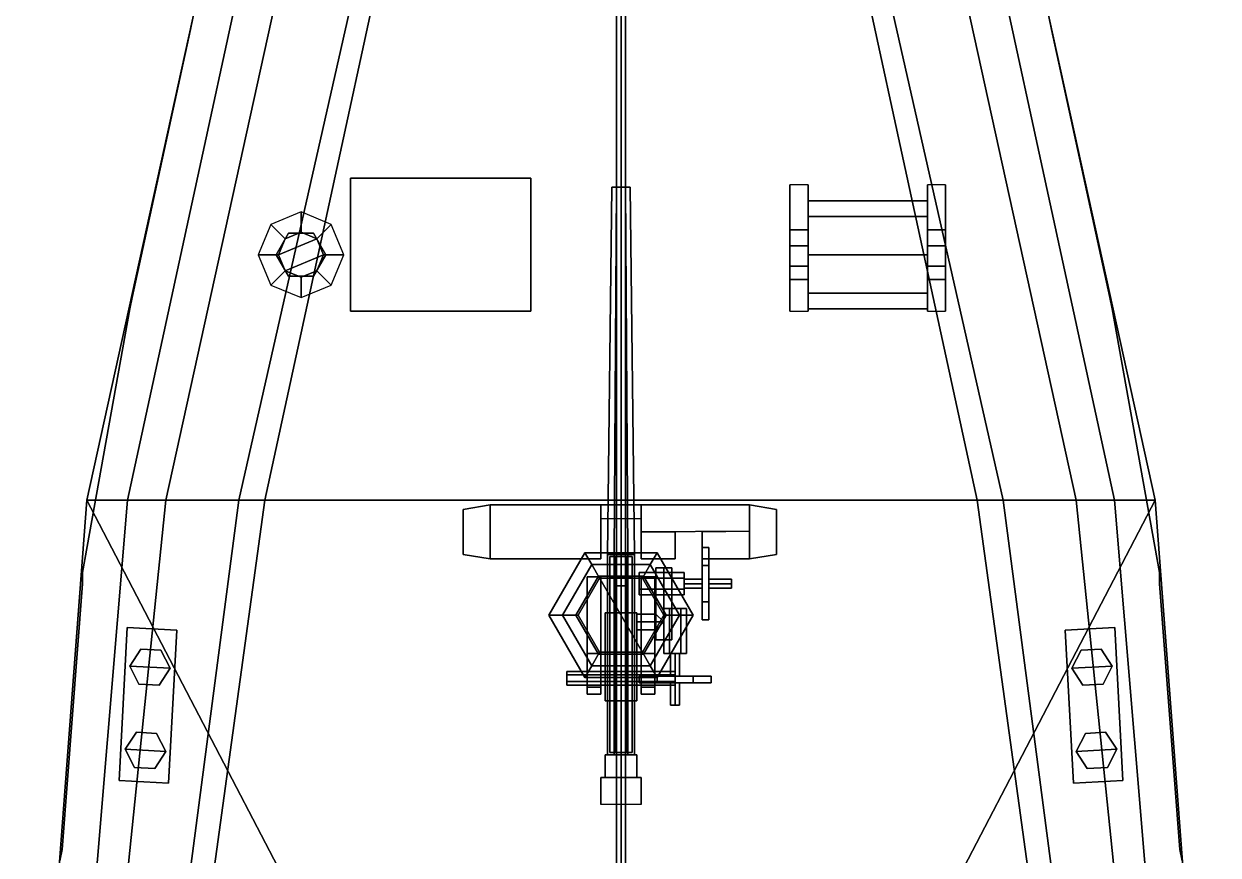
# Model space of a CAD drawing. Header units: millimetres. Extents: x -3 to 2.7, y -37.1 to 19.1.
# Drawn here: x -2.65 to 2.65, y 9.38 to 13.06 of the extents above; entities that cross this region are included whole.
import ezdxf

# ---------------------------------------------------------------- set-up
doc = ezdxf.new("R2010")
doc.units = ezdxf.units.MM
for name, color, linetype in [('gun', 1, 'Continuous'), ('mount', 2, 'Continuous'), ('railings', 6, 'Continuous'), ('sleeve', 5, 'Continuous'), ('turret', 2, 'Continuous')]:
    doc.layers.add(name, color=color, linetype=linetype)

msp = doc.modelspace()

# ---------------------------------------------------------------- linework, layer by layer
for points in [[(-0.02, 6.16, 8.65), (0, 6.16, 8.67), (0, 18.13, 4.97), (-0.02, 18.13, 4.95)], [(0, 6.16, 8.63), (-0.02, 6.16, 8.65), (-0.02, 18.13, 4.95), (0, 18.13, 4.93)], [(0, 6.16, 8.67), (0.02, 6.16, 8.65), (0.02, 18.13, 4.95), (0, 18.13, 4.97)], [(0.02, 6.16, 8.65), (0, 6.16, 8.63), (0, 18.13, 4.93), (0.02, 18.13, 4.95)], [(-1.56, 14.64, 2.6), (-1.39, 14.64, 2.45), (-2.19, 10.95, 2.45), (-2.37, 10.95, 2.6)], [(1.56, 14.64, 2.6), (-1.56, 14.64, 2.6), (-2.37, 10.95, 2.6), (2.37, 10.95, 2.6)], [(-1.39, 14.64, 2.45), (-1.21, 14.64, 1.93), (-2.02, 10.95, 1.93), (-2.19, 10.95, 2.45)], [(-1.21, 14.64, 1.93), (-0.8613, 14.64), (-1.6959, 10.95), (-2.02, 10.95, 1.93)], [(-0.8613, 14.64), (-0.78, 14.64, -0.45), (-1.58, 10.95, -0.69), (-1.6959, 10.95)], [(0, 10.95, -1.27), (-1.58, 10.95, -0.69), (-0.78, 14.64, -0.45), (0, 14.64, -0.73)], [(0, 14.64, -0.73), (0.78, 14.64, -0.45), (1.58, 10.95, -0.69), (0, 10.95, -1.27)], [(1.6959, 10.95), (1.58, 10.95, -0.69), (0.78, 14.64, -0.45), (0.8613, 14.64)], [(2.02, 10.95, 1.93), (1.6959, 10.95), (0.8613, 14.64), (1.21, 14.64, 1.93)], [(2.19, 10.95, 2.45), (2.02, 10.95, 1.93), (1.21, 14.64, 1.93), (1.39, 14.64, 2.45)], [(2.37, 10.95, 2.6), (2.19, 10.95, 2.45), (1.39, 14.64, 2.45), (1.56, 14.64, 2.6)], [(-1.2, 12.38, 2.72), (-1.2, 12.38, 2.6), (-1.2, 11.79, 2.6), (-1.2, 11.79, 2.72)], [(-0.4, 11.79, 2.72), (-0.4, 12.38, 2.72), (-1.2, 12.38, 2.72), (-1.2, 11.79, 2.72)], [(-0.4, 12.38, 2.72), (-0.4, 12.38, 2.6), (-1.2, 12.38, 2.6), (-1.2, 12.38, 2.72)], [(-0.4, 11.79, 2.6), (-0.4, 12.38, 2.6), (-0.4, 12.38, 2.72), (-0.4, 11.79, 2.72)], [(0.75, 12.15, 3.13), (0.75, 12.35, 2.6), (0.75, 11.79, 2.6), (0.75, 11.93, 3.13)], [(0.83, 12.15, 3.13), (0.83, 12.35, 2.6), (0.75, 12.35, 2.6), (0.75, 12.15, 3.13)], [(0.83, 11.79, 2.6), (0.83, 12.35, 2.6), (0.83, 12.15, 3.13), (0.83, 11.93, 3.13)], [(1.36, 12.15, 3.13), (1.36, 12.35, 2.6), (1.36, 11.79, 2.6), (1.36, 11.93, 3.13)], [(1.44, 12.15, 3.13), (1.44, 12.35, 2.6), (1.36, 12.35, 2.6), (1.36, 12.15, 3.13)], [(1.44, 11.79, 2.6), (1.44, 12.35, 2.6), (1.44, 12.15, 3.13), (1.44, 11.93, 3.13)], [(0.83, 12.28, 3.1), (0.83, 12.2097, 3.2697), (1.36, 12.2097, 3.2697), (1.36, 12.28, 3.1)], [(0.83, 12.2097, 2.9303), (0.83, 12.28, 3.1), (1.36, 12.28, 3.1), (1.36, 12.2097, 2.9303)], [(0.83, 12.28, 3.1), (0.83, 11.8703, 3.2697), (0.83, 12.04, 3.34), (0.83, 12.2097, 3.2697)], [(0.83, 12.2097, 2.9303), (0.83, 11.8, 3.1), (0.83, 11.8703, 3.2697), (0.83, 12.28, 3.1)], [(1.36, 11.8, 3.1), (1.36, 12.2097, 2.9303), (1.36, 12.28, 3.1), (1.36, 11.8703, 3.2697)], [(1.36, 11.8703, 3.2697), (1.36, 12.28, 3.1), (1.36, 12.2097, 3.2697), (1.36, 12.04, 3.34)], [(-1.42, 12.23, 2.8), (-1.5544, 12.1744, 2.8), (-1.4907, 12.1107, 2.91), (-1.42, 12.14, 2.91)], [(-1.2856, 12.1744, 2.8), (-1.42, 12.23, 2.8), (-1.42, 12.14, 2.91), (-1.3493, 12.1107, 2.91)], [(0.83, 12.2097, 3.2697), (0.83, 12.04, 3.34), (1.36, 12.04, 3.34), (1.36, 12.2097, 3.2697)], [(0.83, 12.04, 2.86), (0.83, 12.2097, 2.9303), (1.36, 12.2097, 2.9303), (1.36, 12.04, 2.86)], [(0.83, 12.04, 2.86), (0.83, 11.8703, 2.9303), (0.83, 11.8, 3.1), (0.83, 12.2097, 2.9303)], [(1.36, 11.8703, 2.9303), (1.36, 12.04, 2.86), (1.36, 12.2097, 2.9303), (1.36, 11.8, 3.1)], [(-1.5544, 12.1744, 2.8), (-1.61, 12.04, 2.8), (-1.52, 12.04, 2.91), (-1.4907, 12.1107, 2.91)], [(-1.52, 12.04, 2.91), (-1.3493, 12.1107, 2.91), (-1.42, 12.14, 2.91), (-1.4907, 12.1107, 2.91)], [(-1.23, 12.04, 2.8), (-1.2856, 12.1744, 2.8), (-1.3493, 12.1107, 2.91), (-1.32, 12.04, 2.91)], [(0.75, 12.08, 3.2), (0.75, 12.15, 3.13), (0.75, 11.93, 3.13), (0.75, 11.99, 3.2)], [(0.83, 12.08, 3.2), (0.83, 12.15, 3.13), (0.75, 12.15, 3.13), (0.75, 12.08, 3.2)], [(0.83, 11.93, 3.13), (0.83, 12.15, 3.13), (0.83, 12.08, 3.2), (0.83, 11.99, 3.2)], [(1.36, 12.08, 3.2), (1.36, 12.15, 3.13), (1.36, 11.93, 3.13), (1.36, 11.99, 3.2)], [(1.44, 12.08, 3.2), (1.44, 12.15, 3.13), (1.36, 12.15, 3.13), (1.36, 12.08, 3.2)], [(1.44, 11.93, 3.13), (1.44, 12.15, 3.13), (1.44, 12.08, 3.2), (1.44, 11.99, 3.2)], [(-1.475, 12.1353, 2.6), (-1.53, 12.04, 2.6), (-1.53, 12.04, 2.8), (-1.475, 12.1353, 2.8)], [(-1.4907, 11.9693, 2.91), (-1.32, 12.04, 2.91), (-1.3493, 12.1107, 2.91), (-1.52, 12.04, 2.91)], [(-1.365, 12.1353, 2.6), (-1.475, 12.1353, 2.6), (-1.475, 12.1353, 2.8), (-1.365, 12.1353, 2.8)], [(-1.31, 12.04, 2.6), (-1.365, 12.1353, 2.6), (-1.365, 12.1353, 2.8), (-1.31, 12.04, 2.8)], [(-1.61, 12.04, 2.8), (-1.5544, 11.9056, 2.8), (-1.4907, 11.9693, 2.91), (-1.52, 12.04, 2.91)], [(-1.53, 12.04, 2.6), (-1.475, 11.9447, 2.6), (-1.475, 11.9447, 2.8), (-1.53, 12.04, 2.8)], [(-1.42, 11.94, 2.91), (-1.3493, 11.9693, 2.91), (-1.32, 12.04, 2.91), (-1.4907, 11.9693, 2.91)], [(-1.365, 11.9447, 2.6), (-1.31, 12.04, 2.6), (-1.31, 12.04, 2.8), (-1.365, 11.9447, 2.8)], [(-1.2856, 11.9056, 2.8), (-1.23, 12.04, 2.8), (-1.32, 12.04, 2.91), (-1.3493, 11.9693, 2.91)], [(0.83, 11.99, 3.2), (0.83, 12.08, 3.2), (0.75, 12.08, 3.2), (0.75, 11.99, 3.2)], [(0.83, 12.04, 3.34), (0.83, 11.8703, 3.2697), (1.36, 11.8703, 3.2697), (1.36, 12.04, 3.34)], [(0.83, 11.8703, 2.9303), (0.83, 12.04, 2.86), (1.36, 12.04, 2.86), (1.36, 11.8703, 2.9303)], [(1.44, 11.99, 3.2), (1.44, 12.08, 3.2), (1.36, 12.08, 3.2), (1.36, 11.99, 3.2)], [(0.75, 11.99, 3.2), (0.75, 11.93, 3.13), (0.83, 11.93, 3.13), (0.83, 11.99, 3.2)], [(1.36, 11.99, 3.2), (1.36, 11.93, 3.13), (1.44, 11.93, 3.13), (1.44, 11.99, 3.2)], [(-1.5544, 11.9056, 2.8), (-1.42, 11.85, 2.8), (-1.42, 11.94, 2.91), (-1.4907, 11.9693, 2.91)], [(-1.475, 11.9447, 2.6), (-1.365, 11.9447, 2.6), (-1.365, 11.9447, 2.8), (-1.475, 11.9447, 2.8)], [(-1.42, 11.85, 2.8), (-1.2856, 11.9056, 2.8), (-1.3493, 11.9693, 2.91), (-1.42, 11.94, 2.91)], [(0.75, 11.93, 3.13), (0.75, 11.79, 2.6), (0.83, 11.79, 2.6), (0.83, 11.93, 3.13)], [(1.36, 11.93, 3.13), (1.36, 11.79, 2.6), (1.44, 11.79, 2.6), (1.44, 11.93, 3.13)], [(0.83, 11.8703, 3.2697), (0.83, 11.8, 3.1), (1.36, 11.8, 3.1), (1.36, 11.8703, 3.2697)], [(0.83, 11.8, 3.1), (0.83, 11.8703, 2.9303), (1.36, 11.8703, 2.9303), (1.36, 11.8, 3.1)], [(-1.2, 11.79, 2.72), (-1.2, 11.79, 2.6), (-0.4, 11.79, 2.6), (-0.4, 11.79, 2.72)], [(-2.37, 10.95, 2.6), (-2.19, 10.95, 2.45), (-2.5, 7.25, 2.45), (-2.65, 7.25, 2.6)], [(-0.97, 8.26, 2.6), (-2.37, 10.95, 2.6), (-2.65, 7.25, 2.6), (-1.5, 7.61, 2.6)], [(-2.19, 10.95, 2.45), (-2.02, 10.95, 1.93), (-2.4, 7.25, 1.93), (-2.5, 7.25, 2.45)], [(-2.02, 10.95, 1.93), (-1.6959, 10.95), (-2.1808, 7.25), (-2.4, 7.25, 1.93)], [(0.97, 8.26, 2.6), (2.37, 10.95, 2.6), (-2.37, 10.95, 2.6), (-0.97, 8.26, 2.6)], [(-1.6959, 10.95), (-1.58, 10.95, -0.69), (-2.09, 7.25, -0.8), (-2.1808, 7.25)], [(0, 7.25, -1.36), (-2.09, 7.25, -0.8), (-1.58, 10.95, -0.69), (0, 10.95, -1.27)], [(0, 10.95, -1.27), (1.58, 10.95, -0.69), (2.09, 7.25, -0.8), (0, 7.25, -1.36)], [(2.65, 7.25, 2.6), (2.37, 10.95, 2.6), (0.97, 8.26, 2.6), (1.5, 7.61, 2.6)], [(2.1808, 7.25), (2.09, 7.25, -0.8), (1.58, 10.95, -0.69), (1.6959, 10.95)], [(2.4, 7.25, 1.93), (2.1808, 7.25), (1.6959, 10.95), (2.02, 10.95, 1.93)], [(2.5, 7.25, 2.45), (2.4, 7.25, 1.93), (2.02, 10.95, 1.93), (2.19, 10.95, 2.45)], [(2.65, 7.25, 2.6), (2.5, 7.25, 2.45), (2.19, 10.95, 2.45), (2.37, 10.95, 2.6)], [(-2.1916, 10.385, 2.64), (-2.1916, 10.385, 2.6), (-2.2272, 9.7059, 2.6), (-2.2272, 9.7059, 2.64)], [(-2.0075, 9.6944, 2.64), (-1.9719, 10.3735, 2.64), (-2.1916, 10.385, 2.64), (-2.2272, 9.7059, 2.64)], [(-1.9719, 10.3735, 2.64), (-1.9719, 10.3735, 2.6), (-2.1916, 10.385, 2.6), (-2.1916, 10.385, 2.64)], [(-2.0075, 9.6944, 2.6), (-1.9719, 10.3735, 2.6), (-1.9719, 10.3735, 2.64), (-2.0075, 9.6944, 2.64)], [(2.2272, 9.7059, 2.64), (2.1916, 10.385, 2.64), (1.9719, 10.3735, 2.64), (2.0075, 9.6944, 2.64)], [(2.1916, 10.385, 2.64), (2.1916, 10.385, 2.6), (1.9719, 10.3735, 2.6), (1.9719, 10.3735, 2.64)], [(1.9719, 10.3735, 2.64), (1.9719, 10.3735, 2.6), (2.0075, 9.6944, 2.6), (2.0075, 9.6944, 2.64)], [(2.2272, 9.7059, 2.6), (2.1916, 10.385, 2.6), (2.1916, 10.385, 2.64), (2.2272, 9.7059, 2.64)], [(-2.1805, 10.2142, 2.83), (-2.0008, 10.2048, 2.83), (-2.0416, 10.285, 2.83), (-2.1315, 10.2897, 2.83)], [(-2.1315, 10.2897, 2.64), (-2.1805, 10.2142, 2.64), (-2.1805, 10.2142, 2.83), (-2.1315, 10.2897, 2.83)], [(-2.0416, 10.285, 2.64), (-2.1315, 10.2897, 2.64), (-2.1315, 10.2897, 2.83), (-2.0416, 10.285, 2.83)], [(-2.0008, 10.2048, 2.64), (-2.0416, 10.285, 2.64), (-2.0416, 10.285, 2.83), (-2.0008, 10.2048, 2.83)], [(2.0008, 10.2048, 2.83), (2.1805, 10.2142, 2.83), (2.1315, 10.2897, 2.83), (2.0416, 10.285, 2.83)], [(2.0416, 10.285, 2.64), (2.0008, 10.2048, 2.64), (2.0008, 10.2048, 2.83), (2.0416, 10.285, 2.83)], [(2.1315, 10.2897, 2.64), (2.0416, 10.285, 2.64), (2.0416, 10.285, 2.83), (2.1315, 10.2897, 2.83)], [(2.1805, 10.2142, 2.64), (2.1315, 10.2897, 2.64), (2.1315, 10.2897, 2.83), (2.1805, 10.2142, 2.83)], [(-2.1397, 10.134, 2.83), (-2.0498, 10.1293, 2.83), (-2.0008, 10.2048, 2.83), (-2.1805, 10.2142, 2.83)], [(-2.1805, 10.2142, 2.64), (-2.1397, 10.134, 2.64), (-2.1397, 10.134, 2.83), (-2.1805, 10.2142, 2.83)], [(-2.0498, 10.1293, 2.64), (-2.0008, 10.2048, 2.64), (-2.0008, 10.2048, 2.83), (-2.0498, 10.1293, 2.83)], [(2.0498, 10.1293, 2.83), (2.1397, 10.134, 2.83), (2.1805, 10.2142, 2.83), (2.0008, 10.2048, 2.83)], [(2.0008, 10.2048, 2.64), (2.0498, 10.1293, 2.64), (2.0498, 10.1293, 2.83), (2.0008, 10.2048, 2.83)], [(2.1397, 10.134, 2.64), (2.1805, 10.2142, 2.64), (2.1805, 10.2142, 2.83), (2.1397, 10.134, 2.83)], [(-2.1397, 10.134, 2.64), (-2.0498, 10.1293, 2.64), (-2.0498, 10.1293, 2.83), (-2.1397, 10.134, 2.83)], [(2.0498, 10.1293, 2.64), (2.1397, 10.134, 2.64), (2.1397, 10.134, 2.83), (2.0498, 10.1293, 2.83)], [(-2.1999, 9.8447, 2.83), (-2.0201, 9.8353, 2.83), (-2.061, 9.9155, 2.83), (-2.1509, 9.9202, 2.83)], [(-2.1509, 9.9202, 2.64), (-2.1999, 9.8447, 2.64), (-2.1999, 9.8447, 2.83), (-2.1509, 9.9202, 2.83)], [(-2.061, 9.9155, 2.64), (-2.1509, 9.9202, 2.64), (-2.1509, 9.9202, 2.83), (-2.061, 9.9155, 2.83)], [(-2.0201, 9.8353, 2.64), (-2.061, 9.9155, 2.64), (-2.061, 9.9155, 2.83), (-2.0201, 9.8353, 2.83)], [(2.0201, 9.8353, 2.83), (2.1999, 9.8447, 2.83), (2.1509, 9.9202, 2.83), (2.061, 9.9155, 2.83)], [(2.061, 9.9155, 2.64), (2.0201, 9.8353, 2.64), (2.0201, 9.8353, 2.83), (2.061, 9.9155, 2.83)], [(2.1509, 9.9202, 2.64), (2.061, 9.9155, 2.64), (2.061, 9.9155, 2.83), (2.1509, 9.9202, 2.83)], [(2.1999, 9.8447, 2.64), (2.1509, 9.9202, 2.64), (2.1509, 9.9202, 2.83), (2.1999, 9.8447, 2.83)], [(-2.159, 9.7645, 2.83), (-2.0691, 9.7598, 2.83), (-2.0201, 9.8353, 2.83), (-2.1999, 9.8447, 2.83)], [(-2.1999, 9.8447, 2.64), (-2.159, 9.7645, 2.64), (-2.159, 9.7645, 2.83), (-2.1999, 9.8447, 2.83)], [(-2.0691, 9.7598, 2.64), (-2.0201, 9.8353, 2.64), (-2.0201, 9.8353, 2.83), (-2.0691, 9.7598, 2.83)], [(2.0691, 9.7598, 2.83), (2.159, 9.7645, 2.83), (2.1999, 9.8447, 2.83), (2.0201, 9.8353, 2.83)], [(2.0201, 9.8353, 2.64), (2.0691, 9.7598, 2.64), (2.0691, 9.7598, 2.83), (2.0201, 9.8353, 2.83)], [(2.159, 9.7645, 2.64), (2.1999, 9.8447, 2.64), (2.1999, 9.8447, 2.83), (2.159, 9.7645, 2.83)], [(-2.159, 9.7645, 2.64), (-2.0691, 9.7598, 2.64), (-2.0691, 9.7598, 2.83), (-2.159, 9.7645, 2.83)], [(2.0691, 9.7598, 2.64), (2.159, 9.7645, 2.64), (2.159, 9.7645, 2.83), (2.0691, 9.7598, 2.83)], [(-2.2272, 9.7059, 2.64), (-2.2272, 9.7059, 2.6), (-2.0075, 9.6944, 2.6), (-2.0075, 9.6944, 2.64)], [(2.0075, 9.6944, 2.64), (2.0075, 9.6944, 2.6), (2.2272, 9.7059, 2.6), (2.2272, 9.7059, 2.64)]]:
    msp.add_3dface(points)
at = {"layer": 'gun'}
for points in [[(-0.04, 12.34, 4.02), (-0.02, 12.34, 3.9854), (-0.03, 10.71, 3.968), (-0.06, 10.71, 4.02)], [(-0.02, 12.34, 4.0546), (-0.04, 12.34, 4.02), (-0.06, 10.71, 4.02), (-0.03, 10.71, 4.072)], [(0.04, 12.34, 4.02), (-0.04, 12.34, 4.02), (-0.02, 12.34, 4.0546), (0.02, 12.34, 4.0546)], [(0.02, 12.34, 3.9854), (-0.02, 12.34, 3.9854), (-0.04, 12.34, 4.02), (0.04, 12.34, 4.02)], [(-0.02, 12.34, 3.9854), (0.02, 12.34, 3.9854), (0.03, 10.71, 3.968), (-0.03, 10.71, 3.968)], [(0.02, 12.34, 4.0546), (-0.02, 12.34, 4.0546), (-0.03, 10.71, 4.072), (0.03, 10.71, 4.072)], [(0.02, 12.34, 3.9854), (0.04, 12.34, 4.02), (0.06, 10.71, 4.02), (0.03, 10.71, 3.968)], [(0.04, 12.34, 4.02), (0.02, 12.34, 4.0546), (0.03, 10.71, 4.072), (0.06, 10.71, 4.02)], [(-0.03, 10.71, 4.072), (-0.06, 10.71, 4.02), (-0.06, 9.82, 4.02), (-0.03, 9.82, 4.072)], [(-0.06, 10.71, 4.02), (-0.03, 10.71, 3.968), (-0.03, 9.82, 3.968), (-0.06, 9.82, 4.02)], [(0.03, 10.71, 4.072), (-0.03, 10.71, 4.072), (-0.03, 9.82, 4.072), (0.03, 9.82, 4.072)], [(-0.03, 10.71, 3.968), (0.03, 10.71, 3.968), (0.03, 9.82, 3.968), (-0.03, 9.82, 3.968)], [(0.06, 10.71, 4.02), (0.03, 10.71, 4.072), (0.03, 9.82, 4.072), (0.06, 9.82, 4.02)], [(0.03, 10.71, 3.968), (0.06, 10.71, 4.02), (0.06, 9.82, 4.02), (0.03, 9.82, 3.968)], [(-0.03, 10.57, 4.14), (0, 10.57, 4.11), (0, 9.82, 4.11), (-0.03, 9.82, 4.14)], [(0, 10.57, 4.17), (-0.03, 10.57, 4.14), (-0.03, 9.82, 4.14), (0, 9.82, 4.17)], [(-0.03, 10.57, 3.9), (0, 10.57, 3.87), (0, 9.82, 3.87), (-0.03, 9.82, 3.9)], [(0, 10.57, 3.93), (-0.03, 10.57, 3.9), (-0.03, 9.82, 3.9), (0, 9.82, 3.93)], [(0, 10.57, 4.11), (0.03, 10.57, 4.14), (0.03, 9.82, 4.14), (0, 9.82, 4.11)], [(0.03, 10.57, 4.14), (0, 10.57, 4.17), (0, 9.82, 4.17), (0.03, 9.82, 4.14)], [(0, 10.57, 3.87), (0.03, 10.57, 3.9), (0.03, 9.82, 3.9), (0, 9.82, 3.87)], [(0.03, 10.57, 3.9), (0, 10.57, 3.93), (0, 9.82, 3.93), (0.03, 9.82, 3.9)], [(-0.07, 9.82, 4.21), (-0.07, 9.72, 4.21), (0.07, 9.72, 4.21), (0.07, 9.82, 4.21)], [(0.07, 9.82, 3.82), (0.07, 9.72, 3.82), (-0.07, 9.72, 3.82), (-0.07, 9.82, 3.82)], [(-0.07, 9.82, 3.82), (-0.07, 9.72, 3.82), (-0.07, 9.72, 4.21), (-0.07, 9.82, 4.21)], [(0.07, 9.82, 4.21), (0.07, 9.82, 3.82), (-0.07, 9.82, 3.82), (-0.07, 9.82, 4.21)], [(0.07, 9.72, 4.21), (0.07, 9.72, 3.82), (0.07, 9.82, 3.82), (0.07, 9.82, 4.21)], [(0.09, 9.72, 3.82), (0.09, 9.6, 3.82), (-0.09, 9.6, 3.82), (-0.09, 9.72, 3.82)], [(0.09, 9.72, 4.08), (0.09, 9.72, 3.82), (-0.09, 9.72, 3.82), (-0.09, 9.72, 4.08)], [(-0.09, 9.72, 3.82), (-0.09, 9.6, 3.82), (-0.09, 9.6, 4.08), (-0.09, 9.72, 4.08)], [(-0.07, 9.72, 4.21), (-0.07, 9.72, 4.08), (0.07, 9.72, 4.08), (0.07, 9.72, 4.21)], [(0.09, 9.6, 4.08), (0.09, 9.6, 3.82), (0.09, 9.72, 3.82), (0.09, 9.72, 4.08)]]:
    msp.add_3dface(points, dxfattribs=at)
at = {"layer": 'mount'}
for points in [[(-0.16, 10.7171, 2.6), (-0.32, 10.44, 2.6), (-0.32, 10.44, 2.92), (-0.16, 10.7171, 2.92)], [(-0.16, 10.7171, 2.92), (-0.32, 10.44, 2.92), (-0.26, 10.44, 2.99), (-0.13, 10.6652, 2.99)], [(0.16, 10.7171, 2.6), (-0.16, 10.7171, 2.6), (-0.16, 10.7171, 2.92), (0.16, 10.7171, 2.92)], [(0.16, 10.7171, 2.92), (-0.16, 10.7171, 2.92), (-0.13, 10.6652, 2.99), (0.13, 10.6652, 2.99)], [(0.32, 10.44, 2.92), (0.16, 10.7171, 2.92), (0.13, 10.6652, 2.99), (0.26, 10.44, 2.99)], [(0.32, 10.44, 2.6), (0.16, 10.7171, 2.6), (0.16, 10.7171, 2.92), (0.32, 10.44, 2.92)], [(0.36, 10.42, 3.67), (0.36, 10.74, 3.67), (0.36, 10.66, 3.5314), (0.36, 10.5, 3.5314)], [(0.39, 10.74, 3.67), (0.39, 10.66, 3.5314), (0.36, 10.66, 3.5314), (0.36, 10.74, 3.67)], [(0.36, 10.5, 3.8086), (0.36, 10.66, 3.8086), (0.36, 10.74, 3.67), (0.36, 10.42, 3.67)], [(0.39, 10.66, 3.8086), (0.39, 10.74, 3.67), (0.36, 10.74, 3.67), (0.36, 10.66, 3.8086)], [(0.39, 10.5, 3.5314), (0.39, 10.66, 3.5314), (0.39, 10.74, 3.67), (0.39, 10.42, 3.67)], [(0.39, 10.42, 3.67), (0.39, 10.74, 3.67), (0.39, 10.66, 3.8086), (0.39, 10.5, 3.8086)], [(-0.13, 10.6652, 2.99), (-0.26, 10.44, 2.99), (-0.19, 10.44, 3.4), (-0.095, 10.6045, 3.4)], [(0.13, 10.6652, 2.99), (-0.13, 10.6652, 2.99), (-0.095, 10.6045, 3.4), (0.095, 10.6045, 3.4)], [(0.26, 10.44, 2.99), (0.13, 10.6652, 2.99), (0.095, 10.6045, 3.4), (0.19, 10.44, 3.4)], [(0.39, 10.66, 3.5314), (0.39, 10.5, 3.5314), (0.36, 10.5, 3.5314), (0.36, 10.66, 3.5314)], [(0.39, 10.5, 3.8086), (0.39, 10.66, 3.8086), (0.36, 10.66, 3.8086), (0.36, 10.5, 3.8086)], [(-0.1, 10.6132, 3.43), (-0.2, 10.44, 3.43), (-0.2, 10.44, 3.66), (-0.1, 10.6132, 3.66)], [(-0.095, 10.6045, 3.4), (-0.19, 10.44, 3.4), (-0.2, 10.44, 3.43), (-0.1, 10.6132, 3.43)], [(-0.2, 10.44, 3.66), (-0.1, 10.2668, 3.66), (0.1, 10.2668, 3.66), (-0.1, 10.6132, 3.66)], [(-0.09, 10.61, 3.66), (-0.09, 10.27, 3.66), (-0.15, 10.27, 3.66), (-0.15, 10.61, 3.66)], [(-0.15, 10.61, 3.66), (-0.15, 10.27, 3.66), (-0.15, 10.09, 3.98), (-0.15, 10.19, 4.08)], [(-0.09, 10.19, 4.08), (-0.09, 10.61, 3.66), (-0.15, 10.61, 3.66), (-0.15, 10.19, 4.08)], [(0.1, 10.6132, 3.43), (-0.1, 10.6132, 3.43), (-0.1, 10.6132, 3.66), (0.1, 10.6132, 3.66)], [(0.095, 10.6045, 3.4), (-0.095, 10.6045, 3.4), (-0.1, 10.6132, 3.43), (0.1, 10.6132, 3.43)], [(-0.1, 10.6132, 3.66), (0.1, 10.2668, 3.66), (0.2, 10.44, 3.66), (0.1, 10.6132, 3.66)], [(-0.09, 10.09, 3.98), (-0.09, 10.27, 3.66), (-0.09, 10.61, 3.66), (-0.09, 10.19, 4.08)], [(0.08, 10.53, 3.67), (0.08, 10.63, 3.67), (0.08, 10.605, 3.6267), (0.08, 10.555, 3.6267)], [(0.08, 10.555, 3.7133), (0.08, 10.605, 3.7133), (0.08, 10.63, 3.67), (0.08, 10.53, 3.67)], [(0.28, 10.63, 3.67), (0.28, 10.605, 3.6267), (0.08, 10.605, 3.6267), (0.08, 10.63, 3.67)], [(0.28, 10.605, 3.7133), (0.28, 10.63, 3.67), (0.08, 10.63, 3.67), (0.08, 10.605, 3.7133)], [(0.28, 10.605, 3.6267), (0.28, 10.555, 3.6267), (0.08, 10.555, 3.6267), (0.08, 10.605, 3.6267)], [(0.28, 10.555, 3.7133), (0.28, 10.605, 3.7133), (0.08, 10.605, 3.7133), (0.08, 10.555, 3.7133)], [(0.15, 10.61, 3.66), (0.15, 10.27, 3.66), (0.09, 10.27, 3.66), (0.09, 10.61, 3.66)], [(0.15, 10.19, 4.08), (0.15, 10.61, 3.66), (0.09, 10.61, 3.66), (0.09, 10.19, 4.08)], [(0.09, 10.61, 3.66), (0.09, 10.27, 3.66), (0.09, 10.09, 3.98), (0.09, 10.19, 4.08)], [(0.19, 10.44, 3.4), (0.095, 10.6045, 3.4), (0.1, 10.6132, 3.43), (0.2, 10.44, 3.43)], [(0.2, 10.44, 3.43), (0.1, 10.6132, 3.43), (0.1, 10.6132, 3.66), (0.2, 10.44, 3.66)], [(0.15, 10.09, 3.98), (0.15, 10.27, 3.66), (0.15, 10.61, 3.66), (0.15, 10.19, 4.08)], [(0.28, 10.555, 3.6267), (0.28, 10.605, 3.6267), (0.28, 10.63, 3.67), (0.28, 10.53, 3.67)], [(0.28, 10.53, 3.67), (0.28, 10.63, 3.67), (0.28, 10.605, 3.7133), (0.28, 10.555, 3.7133)], [(0.36, 10.6, 3.67), (0.36, 10.58, 3.65), (0.28, 10.58, 3.65), (0.28, 10.6, 3.67)], [(0.36, 10.58, 3.69), (0.36, 10.6, 3.67), (0.28, 10.6, 3.67), (0.28, 10.58, 3.69)], [(0.49, 10.6, 3.77), (0.49, 10.58, 3.75), (0.39, 10.58, 3.75), (0.39, 10.6, 3.77)], [(0.49, 10.58, 3.79), (0.49, 10.6, 3.77), (0.39, 10.6, 3.77), (0.39, 10.58, 3.79)], [(0.49, 10.56, 3.77), (0.49, 10.58, 3.75), (0.49, 10.6, 3.77), (0.49, 10.58, 3.79)], [(0.28, 10.555, 3.6267), (0.28, 10.53, 3.67), (0.08, 10.53, 3.67), (0.08, 10.555, 3.6267)], [(0.28, 10.53, 3.67), (0.28, 10.555, 3.7133), (0.08, 10.555, 3.7133), (0.08, 10.53, 3.67)], [(0.36, 10.58, 3.65), (0.36, 10.56, 3.67), (0.28, 10.56, 3.67), (0.28, 10.58, 3.65)], [(0.36, 10.56, 3.67), (0.36, 10.58, 3.69), (0.28, 10.58, 3.69), (0.28, 10.56, 3.67)], [(0.49, 10.58, 3.75), (0.49, 10.56, 3.77), (0.39, 10.56, 3.77), (0.39, 10.58, 3.75)], [(0.49, 10.56, 3.77), (0.49, 10.58, 3.79), (0.39, 10.58, 3.79), (0.39, 10.56, 3.77)], [(0.39, 10.5, 3.5314), (0.39, 10.42, 3.67), (0.36, 10.42, 3.67), (0.36, 10.5, 3.5314)], [(0.39, 10.42, 3.67), (0.39, 10.5, 3.8086), (0.36, 10.5, 3.8086), (0.36, 10.42, 3.67)], [(0.215, 10.47, 3.6033), (0.19, 10.47, 3.56), (0.19, 10.27, 3.56), (0.215, 10.27, 3.6033)], [(0.29, 10.47, 3.56), (0.19, 10.47, 3.56), (0.215, 10.47, 3.6033), (0.265, 10.47, 3.6033)], [(0.19, 10.47, 3.56), (0.215, 10.47, 3.5167), (0.215, 10.27, 3.5167), (0.19, 10.27, 3.56)], [(0.265, 10.47, 3.5167), (0.215, 10.47, 3.5167), (0.19, 10.47, 3.56), (0.29, 10.47, 3.56)], [(0.215, 10.47, 3.5167), (0.265, 10.47, 3.5167), (0.265, 10.27, 3.5167), (0.215, 10.27, 3.5167)], [(0.265, 10.47, 3.6033), (0.215, 10.47, 3.6033), (0.215, 10.27, 3.6033), (0.265, 10.27, 3.6033)], [(0.29, 10.47, 3.56), (0.265, 10.47, 3.6033), (0.265, 10.27, 3.6033), (0.29, 10.27, 3.56)], [(0.265, 10.47, 3.5167), (0.29, 10.47, 3.56), (0.29, 10.27, 3.56), (0.265, 10.27, 3.5167)], [(-0.32, 10.44, 2.6), (-0.16, 10.1629, 2.6), (-0.16, 10.1629, 2.92), (-0.32, 10.44, 2.92)], [(-0.32, 10.44, 2.92), (-0.16, 10.1629, 2.92), (-0.13, 10.2148, 2.99), (-0.26, 10.44, 2.99)], [(-0.26, 10.44, 2.99), (-0.13, 10.2148, 2.99), (-0.095, 10.2755, 3.4), (-0.19, 10.44, 3.4)], [(-0.2, 10.44, 3.43), (-0.1, 10.2668, 3.43), (-0.1, 10.2668, 3.66), (-0.2, 10.44, 3.66)], [(-0.19, 10.44, 3.4), (-0.095, 10.2755, 3.4), (-0.1, 10.2668, 3.43), (-0.2, 10.44, 3.43)], [(0.13, 10.2148, 2.99), (0.26, 10.44, 2.99), (0.19, 10.44, 3.4), (0.095, 10.2755, 3.4)], [(0.095, 10.2755, 3.4), (0.19, 10.44, 3.4), (0.2, 10.44, 3.43), (0.1, 10.2668, 3.43)], [(0.1, 10.2668, 3.43), (0.2, 10.44, 3.43), (0.2, 10.44, 3.66), (0.1, 10.2668, 3.66)], [(0.16, 10.1629, 2.92), (0.32, 10.44, 2.92), (0.26, 10.44, 2.99), (0.13, 10.2148, 2.99)], [(0.16, 10.1629, 2.6), (0.32, 10.44, 2.6), (0.32, 10.44, 2.92), (0.16, 10.1629, 2.92)], [(-0.15, 10.09, 3.98), (-0.15, 10.27, 3.66), (-0.09, 10.27, 3.66), (-0.09, 10.09, 3.98)], [(-0.13, 10.2148, 2.99), (0.13, 10.2148, 2.99), (0.095, 10.2755, 3.4), (-0.095, 10.2755, 3.4)], [(-0.095, 10.2755, 3.4), (0.095, 10.2755, 3.4), (0.1, 10.2668, 3.43), (-0.1, 10.2668, 3.43)], [(-0.1, 10.2668, 3.43), (0.1, 10.2668, 3.43), (0.1, 10.2668, 3.66), (-0.1, 10.2668, 3.66)], [(0.09, 10.09, 3.98), (0.09, 10.27, 3.66), (0.15, 10.27, 3.66), (0.15, 10.09, 3.98)], [(0.265, 10.27, 3.6033), (0.215, 10.27, 3.6033), (0.19, 10.27, 3.56), (0.29, 10.27, 3.56)], [(0.29, 10.27, 3.56), (0.19, 10.27, 3.56), (0.215, 10.27, 3.5167), (0.265, 10.27, 3.5167)], [(0.24, 10.17, 3.54), (0.22, 10.17, 3.56), (0.22, 10.27, 3.56), (0.24, 10.27, 3.54)], [(0.22, 10.17, 3.56), (0.24, 10.17, 3.58), (0.24, 10.27, 3.58), (0.22, 10.27, 3.56)], [(0.26, 10.17, 3.56), (0.24, 10.17, 3.54), (0.24, 10.27, 3.54), (0.26, 10.27, 3.56)], [(0.24, 10.17, 3.58), (0.26, 10.17, 3.56), (0.26, 10.27, 3.56), (0.24, 10.27, 3.58)], [(-0.16, 10.1629, 2.92), (0.16, 10.1629, 2.92), (0.13, 10.2148, 2.99), (-0.13, 10.2148, 2.99)], [(-0.09, 10.12, 4.08), (-0.09, 10.19, 4.08), (-0.15, 10.19, 4.08), (-0.15, 10.12, 4.08)], [(-0.15, 10.19, 4.08), (-0.15, 10.09, 3.98), (-0.15, 10.09, 4.05), (-0.15, 10.12, 4.08)], [(-0.09, 10.09, 4.05), (-0.09, 10.09, 3.98), (-0.09, 10.19, 4.08), (-0.09, 10.12, 4.08)], [(0.15, 10.12, 4.08), (0.15, 10.19, 4.08), (0.09, 10.19, 4.08), (0.09, 10.12, 4.08)], [(0.09, 10.19, 4.08), (0.09, 10.09, 3.98), (0.09, 10.09, 4.05), (0.09, 10.12, 4.08)], [(0.15, 10.09, 4.05), (0.15, 10.09, 3.98), (0.15, 10.19, 4.08), (0.15, 10.12, 4.08)], [(-0.16, 10.1629, 2.6), (0.16, 10.1629, 2.6), (0.16, 10.1629, 2.92), (-0.16, 10.1629, 2.92)], [(0.16, 10.17, 3.6986), (0.32, 10.17, 3.6986), (0.4, 10.17, 3.56), (0.08, 10.17, 3.56)], [(0.08, 10.14, 3.56), (0.16, 10.14, 3.6986), (0.16, 10.17, 3.6986), (0.08, 10.17, 3.56)], [(0.08, 10.17, 3.56), (0.4, 10.17, 3.56), (0.32, 10.17, 3.4214), (0.16, 10.17, 3.4214)], [(0.16, 10.14, 3.4214), (0.08, 10.14, 3.56), (0.08, 10.17, 3.56), (0.16, 10.17, 3.4214)], [(0.08, 10.14, 3.56), (0.4, 10.14, 3.56), (0.32, 10.14, 3.6986), (0.16, 10.14, 3.6986)], [(0.16, 10.14, 3.4214), (0.32, 10.14, 3.4214), (0.4, 10.14, 3.56), (0.08, 10.14, 3.56)], [(0.32, 10.14, 3.4214), (0.16, 10.14, 3.4214), (0.16, 10.17, 3.4214), (0.32, 10.17, 3.4214)], [(0.16, 10.14, 3.6986), (0.32, 10.14, 3.6986), (0.32, 10.17, 3.6986), (0.16, 10.17, 3.6986)], [(0.24, 10.04, 3.64), (0.22, 10.04, 3.66), (0.22, 10.14, 3.66), (0.24, 10.14, 3.64)], [(0.22, 10.04, 3.66), (0.24, 10.04, 3.68), (0.24, 10.14, 3.68), (0.22, 10.14, 3.66)], [(0.26, 10.04, 3.66), (0.24, 10.04, 3.64), (0.24, 10.14, 3.64), (0.26, 10.14, 3.66)], [(0.24, 10.04, 3.68), (0.26, 10.04, 3.66), (0.26, 10.14, 3.66), (0.24, 10.14, 3.68)], [(0.32, 10.14, 3.6986), (0.4, 10.14, 3.56), (0.4, 10.17, 3.56), (0.32, 10.17, 3.6986)], [(0.4, 10.14, 3.56), (0.32, 10.14, 3.4214), (0.32, 10.17, 3.4214), (0.4, 10.17, 3.56)], [(-0.15, 10.12, 4.08), (-0.15, 10.09, 4.05), (-0.09, 10.09, 4.05), (-0.09, 10.12, 4.08)], [(-0.15, 10.09, 4.05), (-0.15, 10.09, 3.98), (-0.09, 10.09, 3.98), (-0.09, 10.09, 4.05)], [(0.09, 10.12, 4.08), (0.09, 10.09, 4.05), (0.15, 10.09, 4.05), (0.15, 10.12, 4.08)], [(0.09, 10.09, 4.05), (0.09, 10.09, 3.98), (0.15, 10.09, 3.98), (0.15, 10.09, 4.05)], [(0.22, 10.04, 3.66), (0.24, 10.04, 3.64), (0.26, 10.04, 3.66), (0.24, 10.04, 3.68)]]:
    msp.add_3dface(points, dxfattribs=at)
at = {"layer": 'railings'}
for points in [[(-2.17, 11.85, 3.45), (-2.17, 11.85, 3.5), (-1.91, 13.04, 3.5), (-1.91, 13.04, 3.45)], [(-1.91, 13.04, 3.45), (-1.91, 13.04, 3.5), (-2.17, 11.85, 3.5), (-2.17, 11.85, 3.45)], [(-1.91, 13.04, 2.99), (-1.91, 13.04, 3.04), (-2.17, 11.85, 3.04), (-2.17, 11.85, 2.99)], [(-2.17, 11.85, 2.99), (-2.17, 11.85, 3.04), (-1.91, 13.04, 3.04), (-1.91, 13.04, 2.99)], [(-1.91, 13.04, 2.6), (-1.9, 13.09, 2.6), (-1.9, 13.09, 3.5), (-1.91, 13.04, 3.5)], [(-1.91, 13.04, 3.5), (-1.9, 13.09, 3.5), (-1.9, 13.09, 2.6), (-1.91, 13.04, 2.6)], [(1.91, 13.04, 2.6), (1.9, 13.09, 2.6), (1.9, 13.09, 3.5), (1.91, 13.04, 3.5)], [(1.91, 13.04, 3.5), (1.9, 13.09, 3.5), (1.9, 13.09, 2.6), (1.91, 13.04, 2.6)], [(1.91, 13.04, 3.45), (1.91, 13.04, 3.5), (2.17, 11.85, 3.5), (2.17, 11.85, 3.45)], [(2.17, 11.85, 3.45), (2.17, 11.85, 3.5), (1.91, 13.04, 3.5), (1.91, 13.04, 3.45)], [(2.17, 11.85, 2.99), (2.17, 11.85, 3.04), (1.91, 13.04, 3.04), (1.91, 13.04, 2.99)], [(1.91, 13.04, 2.99), (1.91, 13.04, 3.04), (2.17, 11.85, 3.04), (2.17, 11.85, 2.99)], [(-2.18, 11.8, 3.5), (-2.17, 11.85, 3.5), (-2.17, 11.85, 2.6), (-2.18, 11.8, 2.6)], [(-2.18, 11.8, 2.6), (-2.17, 11.85, 2.6), (-2.17, 11.85, 3.5), (-2.18, 11.8, 3.5)], [(2.18, 11.8, 3.5), (2.17, 11.85, 3.5), (2.17, 11.85, 2.6), (2.18, 11.8, 2.6)], [(2.18, 11.8, 2.6), (2.17, 11.85, 2.6), (2.17, 11.85, 3.5), (2.18, 11.8, 3.5)], [(-2.18, 11.8, 3.45), (-2.18, 11.8, 3.5), (-2.39, 10.63, 3.5), (-2.39, 10.63, 3.45)], [(-2.39, 10.63, 3.45), (-2.39, 10.63, 3.5), (-2.18, 11.8, 3.5), (-2.18, 11.8, 3.45)], [(-2.39, 10.63, 2.99), (-2.39, 10.63, 3.04), (-2.18, 11.8, 3.04), (-2.18, 11.8, 2.99)], [(-2.18, 11.8, 2.99), (-2.18, 11.8, 3.04), (-2.39, 10.63, 3.04), (-2.39, 10.63, 2.99)], [(2.39, 10.63, 3.45), (2.39, 10.63, 3.5), (2.18, 11.8, 3.5), (2.18, 11.8, 3.45)], [(2.18, 11.8, 3.45), (2.18, 11.8, 3.5), (2.39, 10.63, 3.5), (2.39, 10.63, 3.45)], [(2.18, 11.8, 2.99), (2.18, 11.8, 3.04), (2.39, 10.63, 3.04), (2.39, 10.63, 2.99)], [(2.39, 10.63, 2.99), (2.39, 10.63, 3.04), (2.18, 11.8, 3.04), (2.18, 11.8, 2.99)], [(-2.39, 10.58, 2.6), (-2.39, 10.63, 2.6), (-2.39, 10.63, 3.5), (-2.39, 10.58, 3.5)], [(-2.39, 10.58, 3.5), (-2.39, 10.63, 3.5), (-2.39, 10.63, 2.6), (-2.39, 10.58, 2.6)], [(2.39, 10.58, 2.6), (2.39, 10.63, 2.6), (2.39, 10.63, 3.5), (2.39, 10.58, 3.5)], [(2.39, 10.58, 3.5), (2.39, 10.63, 3.5), (2.39, 10.63, 2.6), (2.39, 10.58, 2.6)], [(-2.48, 9.4, 3.45), (-2.48, 9.4, 3.5), (-2.39, 10.58, 3.5), (-2.39, 10.58, 3.45)], [(-2.39, 10.58, 3.45), (-2.39, 10.58, 3.5), (-2.48, 9.4, 3.5), (-2.48, 9.4, 3.45)], [(-2.39, 10.58, 2.99), (-2.39, 10.58, 3.04), (-2.48, 9.4, 3.04), (-2.48, 9.4, 2.99)], [(-2.48, 9.4, 2.99), (-2.48, 9.4, 3.04), (-2.39, 10.58, 3.04), (-2.39, 10.58, 2.99)], [(2.39, 10.58, 3.45), (2.39, 10.58, 3.5), (2.48, 9.4, 3.5), (2.48, 9.4, 3.45)], [(2.48, 9.4, 3.45), (2.48, 9.4, 3.5), (2.39, 10.58, 3.5), (2.39, 10.58, 3.45)], [(2.48, 9.4, 2.99), (2.48, 9.4, 3.04), (2.39, 10.58, 3.04), (2.39, 10.58, 2.99)], [(2.39, 10.58, 2.99), (2.39, 10.58, 3.04), (2.48, 9.4, 3.04), (2.48, 9.4, 2.99)], [(-2.49, 9.35, 3.5), (-2.48, 9.4, 3.5), (-2.48, 9.4, 2.6), (-2.49, 9.35, 2.6)], [(-2.49, 9.35, 2.6), (-2.48, 9.4, 2.6), (-2.48, 9.4, 3.5), (-2.49, 9.35, 3.5)], [(2.49, 9.35, 3.5), (2.48, 9.4, 3.5), (2.48, 9.4, 2.6), (2.49, 9.35, 2.6)], [(2.49, 9.35, 2.6), (2.48, 9.4, 2.6), (2.48, 9.4, 3.5), (2.49, 9.35, 3.5)]]:
    msp.add_3dface(points, dxfattribs=at)
at = {"layer": 'sleeve'}
for points in [[(-0.05, 10.7, 3.9), (-0.025, 10.7, 3.8567), (-0.025, 9.83, 3.8567), (-0.05, 9.83, 3.9)], [(-0.025, 10.7, 3.9433), (-0.05, 10.7, 3.9), (-0.05, 9.83, 3.9), (-0.025, 9.83, 3.9433)], [(0.05, 10.7, 3.9), (-0.05, 10.7, 3.9), (-0.025, 10.7, 3.9433), (0.025, 10.7, 3.9433)], [(0.025, 10.7, 3.8567), (-0.025, 10.7, 3.8567), (-0.05, 10.7, 3.9), (0.05, 10.7, 3.9)], [(-0.025, 10.7, 3.8567), (0.025, 10.7, 3.8567), (0.025, 9.83, 3.8567), (-0.025, 9.83, 3.8567)], [(0.025, 10.7, 3.9433), (-0.025, 10.7, 3.9433), (-0.025, 9.83, 3.9433), (0.025, 9.83, 3.9433)], [(0.025, 10.7, 3.8567), (0.05, 10.7, 3.9), (0.05, 9.83, 3.9), (0.025, 9.83, 3.8567)], [(0.05, 10.7, 3.9), (0.025, 10.7, 3.9433), (0.025, 9.83, 3.9433), (0.05, 9.83, 3.9)], [(-0.05, 10.61, 4.14), (-0.025, 10.61, 4.0967), (-0.025, 9.83, 4.0967), (-0.05, 9.83, 4.14)], [(-0.025, 10.61, 4.1833), (-0.05, 10.61, 4.14), (-0.05, 9.83, 4.14), (-0.025, 9.83, 4.1833)], [(0.025, 10.61, 4.0967), (-0.025, 10.61, 4.0967), (-0.05, 10.61, 4.14), (0.05, 10.61, 4.14)], [(0.05, 10.61, 4.14), (-0.05, 10.61, 4.14), (-0.025, 10.61, 4.1833), (0.025, 10.61, 4.1833)], [(-0.025, 10.61, 4.0967), (0.025, 10.61, 4.0967), (0.025, 9.83, 4.0967), (-0.025, 9.83, 4.0967)], [(0.025, 10.61, 4.1833), (-0.025, 10.61, 4.1833), (-0.025, 9.83, 4.1833), (0.025, 9.83, 4.1833)], [(0.025, 10.61, 4.0967), (0.05, 10.61, 4.14), (0.05, 9.83, 4.14), (0.025, 9.83, 4.0967)], [(0.05, 10.61, 4.14), (0.025, 10.61, 4.1833), (0.025, 9.83, 4.1833), (0.05, 9.83, 4.14)], [(0.19, 10.65, 4.065), (0.155, 10.65, 4.03), (0.155, 10.33, 4.03), (0.19, 10.33, 4.065)], [(0.155, 10.65, 4.03), (0.19, 10.65, 3.995), (0.19, 10.33, 3.995), (0.155, 10.33, 4.03)], [(0.225, 10.65, 4.03), (0.19, 10.65, 3.995), (0.155, 10.65, 4.03), (0.19, 10.65, 4.065)], [(0.225, 10.65, 4.03), (0.19, 10.65, 4.065), (0.19, 10.33, 4.065), (0.225, 10.33, 4.03)], [(0.19, 10.65, 3.995), (0.225, 10.65, 4.03), (0.225, 10.33, 4.03), (0.19, 10.33, 3.995)], [(-0.07, 10.45, 4.21), (-0.07, 10.06, 4.21), (0.07, 10.06, 4.21), (0.07, 10.45, 4.21)], [(0.07, 10.45, 3.82), (0.07, 10.06, 3.82), (-0.07, 10.06, 3.82), (-0.07, 10.45, 3.82)], [(-0.07, 10.45, 3.82), (-0.07, 10.06, 3.82), (-0.07, 10.06, 4.21), (-0.07, 10.45, 4.21)], [(0.07, 10.45, 4.21), (0.07, 10.45, 3.82), (-0.07, 10.45, 3.82), (-0.07, 10.45, 4.21)], [(0.07, 10.06, 4.21), (0.07, 10.06, 3.82), (0.07, 10.45, 3.82), (0.07, 10.45, 4.21)], [(0.07, 10.445, 4.03), (0.07, 10.41, 4.065), (0.19, 10.41, 4.065), (0.155, 10.445, 4.03)], [(0.07, 10.41, 3.995), (0.07, 10.445, 4.03), (0.155, 10.445, 4.03), (0.19, 10.41, 3.995)], [(0.07, 10.41, 4.065), (0.07, 10.375, 4.03), (0.155, 10.375, 4.03), (0.19, 10.41, 4.065)], [(0.07, 10.375, 4.03), (0.07, 10.41, 3.995), (0.19, 10.41, 3.995), (0.155, 10.375, 4.03)], [(0.19, 10.33, 4.065), (0.155, 10.33, 4.03), (0.19, 10.33, 3.995), (0.225, 10.33, 4.03)], [(-0.24, 10.145, 4.036), (-0.24, 10.175, 4.036), (-0.24, 10.19, 4.01), (-0.24, 10.13, 4.01)], [(0.24, 10.175, 4.036), (0.24, 10.19, 4.01), (-0.24, 10.19, 4.01), (-0.24, 10.175, 4.036)], [(-0.24, 10.13, 4.01), (-0.24, 10.19, 4.01), (-0.24, 10.175, 3.984), (-0.24, 10.145, 3.984)], [(0.24, 10.19, 4.01), (0.24, 10.175, 3.984), (-0.24, 10.175, 3.984), (-0.24, 10.19, 4.01)], [(0.24, 10.175, 3.984), (0.24, 10.19, 4.01), (0.24, 10.175, 4.036), (0.24, 10.145, 3.984)], [(0.24, 10.145, 4.036), (0.24, 10.175, 4.036), (-0.24, 10.175, 4.036), (-0.24, 10.145, 4.036)], [(0.24, 10.175, 3.984), (0.24, 10.145, 3.984), (-0.24, 10.145, 3.984), (-0.24, 10.175, 3.984)], [(0.24, 10.13, 4.01), (0.24, 10.145, 4.036), (-0.24, 10.145, 4.036), (-0.24, 10.13, 4.01)], [(0.24, 10.145, 3.984), (0.24, 10.13, 4.01), (-0.24, 10.13, 4.01), (-0.24, 10.145, 3.984)], [(0.24, 10.145, 3.984), (0.24, 10.175, 4.036), (0.24, 10.145, 4.036), (0.24, 10.13, 4.01)], [(-0.07, 10.06, 4.21), (-0.07, 10.06, 3.82), (0.07, 10.06, 3.82), (0.07, 10.06, 4.21)], [(0.05, 9.83, 4.14), (-0.05, 9.83, 4.14), (-0.025, 9.83, 4.0967), (0.025, 9.83, 4.0967)], [(0.025, 9.83, 4.1833), (-0.025, 9.83, 4.1833), (-0.05, 9.83, 4.14), (0.05, 9.83, 4.14)], [(0.025, 9.83, 3.9433), (-0.025, 9.83, 3.9433), (-0.05, 9.83, 3.9), (0.05, 9.83, 3.9)], [(0.05, 9.83, 3.9), (-0.05, 9.83, 3.9), (-0.025, 9.83, 3.8567), (0.025, 9.83, 3.8567)]]:
    msp.add_3dface(points, dxfattribs=at)
at = {"layer": 'turret'}
for points in [[(-0.58, 10.93, 3.38), (-0.7, 10.91, 3.47), (-0.7, 10.71, 4.57), (-0.58, 10.69, 4.68)], [(-0.58, 10.69, 4.68), (-0.7, 10.71, 4.57), (-0.7, 10.91, 3.47), (-0.58, 10.93, 3.38)], [(-0.58, 10.93, 3.38), (-0.09, 10.93, 3.38), (-0.09, 10.69, 4.68), (-0.58, 10.69, 4.68)], [(-0.58, 10.69, 4.68), (-0.09, 10.69, 4.68), (-0.09, 10.93, 3.38), (-0.58, 10.93, 3.38)], [(-0.09, 10.8691, 3.71), (0.09, 10.8671, 3.71), (0.09, 10.93, 3.38), (-0.09, 10.93, 3.38)], [(-0.09, 10.93, 3.38), (0.09, 10.93, 3.38), (0.09, 10.8671, 3.71), (-0.09, 10.8691, 3.71)], [(0.09, 10.81, 4.01), (0.57, 10.8137, 4.01), (0.57, 10.93, 3.38), (0.09, 10.93, 3.38)], [(0.09, 10.93, 3.38), (0.57, 10.93, 3.38), (0.57, 10.8137, 4.01), (0.09, 10.81, 4.01)], [(0.57, 10.69, 4.68), (0.69, 10.71, 4.57), (0.69, 10.91, 3.47), (0.57, 10.93, 3.38)], [(0.57, 10.93, 3.38), (0.69, 10.91, 3.47), (0.69, 10.71, 4.57), (0.57, 10.69, 4.68)], [(0, 10.61, 3.49), (0, 10.9, 3.49), (0, 10.89, 3.55), (0, 10.61, 3.55)], [(0, 10.61, 3.55), (0, 10.89, 3.55), (0, 10.9, 3.49), (0, 10.61, 3.49)], [(0.36, 10.81, 4.01), (0.57, 10.8137, 4.01), (0.57, 10.69, 4.68), (0.36, 10.69, 4.68)], [(0.36, 10.69, 4.68), (0.57, 10.69, 4.68), (0.57, 10.8137, 4.01), (0.36, 10.81, 4.01)], [(0.09, 10.81, 4.01), (0.24, 10.81, 4.01), (0.24, 10.69, 4.67), (0.09, 10.69, 4.67)], [(0.09, 10.69, 4.67), (0.24, 10.69, 4.67), (0.24, 10.81, 4.01), (0.09, 10.81, 4.01)]]:
    msp.add_3dface(points, dxfattribs=at)

doc.saveas('drawing.dxf')
